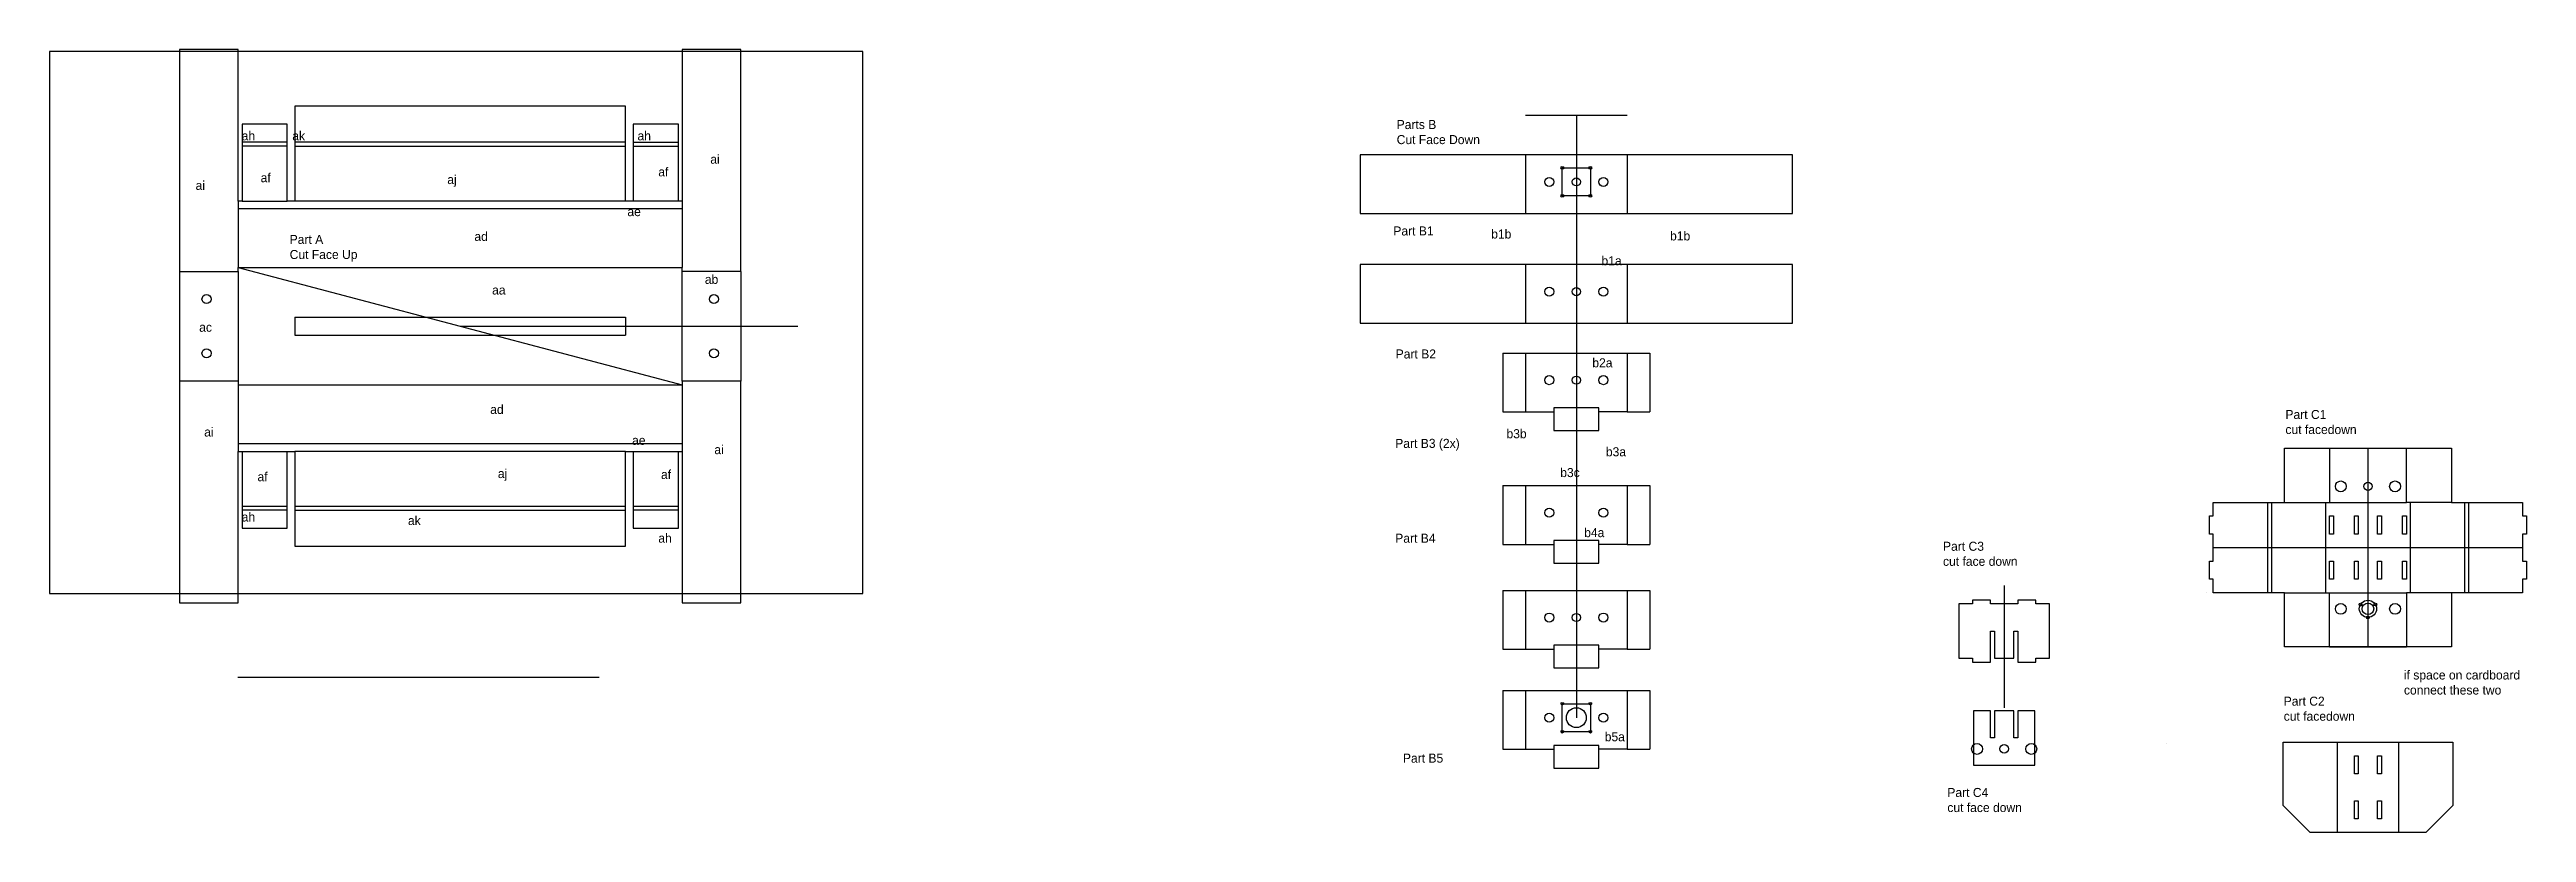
# Model space of a CAD drawing. Header units: millimetres. Extents: x -149 to 2592, y -365 to 502.
import ezdxf

# ---------------------------------------------------------------- set-up
doc = ezdxf.new("R2010")
doc.units = ezdxf.units.MM
doc.header["$MEASUREMENT"] = 0
for name, color, linetype in [('cut', 140, 'Continuous'), ('fold', 230, 'Continuous'), ('helper', 40, 'Continuous'), ('inventor_part_coding', 90, 'Continuous'), ('material', 10, 'Continuous'), ('text', 120, 'Continuous')]:
    doc.layers.add(name, color=color, linetype=linetype)
doc.styles.get("Standard").update_dxf_attribs({"font": '', "height": 10})
doc.styles.get('Standard').set_extended_font_data('osifont')

msp = doc.modelspace()

# ---------------------------------------------------------------- linework, layer by layer
at = {"layer": 'cut'}
for p, q in [((-5.5, 256.6), (-5.5, 135.2)), ((615.9, 256.6), (615.9, 135.2)), ((122.4, 205.9), (488, 205.9)), ((122.4, 205.9), (122.4, 185.9)), ((488, 205.9), (488, 195.9)), ((488, 195.9), (488, 185.9)), ((122.4, 185.9), (488, 185.9)), ((1458.8, 166.2), (1483.8, 166.2)), ((1483.8, 166.2), (1596.6, 166.2)), ((1596.6, 166.2), (1621.6, 166.2)), ((1621.6, 166.2), (1621.6, 101.2)), ((59.5, 130.9), (59.5, 57.3)), ((550.9, 130.9), (550.9, 57.3)), ((1483.8, 101.2), (1515.2, 101.2)), ((1596.6, 101.2), (1565.2, 101.2)), ((1458.8, 19.4), (1483.8, 19.4)), ((1483.8, 19.4), (1596.6, 19.4)), ((1596.6, 19.4), (1621.6, 19.4)), ((1621.6, 19.4), (1621.6, -45.6)), ((2323.6, 0.8), (2373.6, 0.8)), ((2508.6, 0.8), (2458.6, 0.8)), ((1483.8, -45.6), (1515.2, -45.6)), ((1596.6, -45.6), (1565.2, -45.6)), ((1458.8, -96.6), (1483.8, -96.6)), ((1483.8, -96.6), (1596.6, -96.6)), ((1596.6, -96.6), (1621.6, -96.6)), ((1621.6, -96.6), (1621.6, -161.6)), ((2323.6, -99.2), (2373.6, -99.2)), ((2508.6, -99.2), (2458.6, -99.2)), ((1483.8, -161.6), (1515.2, -161.6)), ((1596.6, -161.6), (1565.2, -161.6)), ((1458.8, -207.5), (1483.8, -207.5)), ((1483.8, -207.5), (1596.6, -207.5)), ((1596.6, -207.5), (1621.6, -207.5)), ((1621.6, -207.5), (1621.6, -272.5)), ((1483.8, -272.5), (1515.2, -272.5)), ((1596.6, -272.5), (1565.2, -272.5))]:
    msp.add_line(p, q, dxfattribs=at)
for points in [[(615.9, 256.6), (615.9, 502.3), (550.9, 502.3), (550.9, 334.5), (546.6, 334.5), (546.6, 419.5), (496.6, 419.5), (496.6, 334.5), (488, 334.5), (488, 439.5), (122.4, 439.5), (122.4, 334.5), (113.8, 334.5), (113.8, 419.5), (63.8, 419.5), (63.8, 334.5), (59.5, 334.5), (59.5, 502.3), (-5.5, 502.3), (-5.5, 256.6)], [(1483.8, 385.7), (1301, 385.7), (1301, 320.7), (1483.8, 320.7), (1596.6, 320.7), (1779.4, 320.7), (1779.4, 385.7), (1596.6, 385.7), (1483.8, 385.7)], [(59.5, 334.5), (59.5, 317.3), (59.5, 260.9)], [(550.9, 334.5), (550.9, 325.9), (550.9, 260.9)], [(1483.8, 264.2), (1301, 264.2), (1301, 199.2), (1779.4, 199.2), (1779.4, 199.2), (1779.4, 264.2), (1596.6, 264.2), (1483.8, 264.2)], [(1458.8, 166.2), (1458.8, 101.2), (1483.8, 101.2)], [(-5.5, 135.2), (-5.5, -110.5), (59.5, -110.5), (59.5, 57.3), (63.8, 57.3), (63.8, -27.7), (113.8, -27.7), (113.8, 57.3), (122.4, 57.3), (122.4, -47.7), (488, -47.7), (488, 57.3), (496.6, 57.3), (496.6, -27.7), (546.6, -27.7), (546.6, 57.3), (550.9, 57.3), (550.9, -110.5), (615.9, -110.5), (615.9, 135.2)], [(1515.2, 105.5), (1515.2, 96.9), (1515.2, 80.5), (1565.2, 80.5), (1565.2, 96.9), (1565.2, 105.5)], [(1596.6, 101.2), (1621.6, 101.2)], [(2396.9, -159.2), (2323.6, -159.2), (2323.6, -99.2), (2245, -99.2), (2245, -84.2), (2240.7, -84.2), (2240.7, -64.2), (2245, -64.2), (2245, -49.2), (2245, -34.2), (2240.7, -34.2), (2240.7, -14.2), (2245, -14.2), (2245, 0.8), (2323.6, 0.8), (2323.6, 60.8)], [(2323.6, 60.8), (2373.6, 60.8)], [(2373.6, 60.8), (2416.1, 60.8), (2458.6, 60.8)], [(2458.6, 60.8), (2508.6, 60.8), (2508.6, 0.8), (2587.2, 0.8), (2587.2, -14.2), (2591.5, -14.2), (2591.5, -34.2), (2587.2, -34.2), (2587.2, -49.2), (2587.2, -64.2), (2591.5, -64.2), (2591.5, -84.2), (2587.2, -84.2), (2587.2, -99.2), (2508.6, -99.2), (2508.6, -159.2), (2396.9, -159.2)], [(1458.8, 19.4), (1458.8, -45.6), (1483.8, -45.6)], [(1515.2, -41.3), (1515.2, -49.9), (1515.2, -66.3), (1565.2, -66.3), (1565.2, -49.9), (1565.2, -41.3)], [(1596.6, -45.6), (1621.6, -45.6)], [(1458.8, -96.6), (1458.8, -161.6), (1483.8, -161.6)], [(2002.9, -141.6), (2002.9, -171.6), (2024.3, -171.6), (2024.3, -141.6), (2028.6, -141.6), (2028.6, -175.9), (2048.6, -175.9), (2048.6, -171.6), (2063.6, -171.6), (2063.6, -111.6), (2048.6, -111.6), (2048.6, -107.3), (2028.6, -107.3), (2028.6, -111.6), (1998.6, -111.6), (1998.6, -107.3), (1978.6, -107.3), (1978.6, -111.6), (1963.6, -111.6), (1963.6, -171.6), (1978.6, -171.6), (1978.6, -175.9), (1998.6, -175.9), (1998.6, -141.6), (2002.9, -141.6)], [(1515.2, -157.3), (1515.2, -165.9), (1515.2, -182.3), (1565.2, -182.3), (1565.2, -165.9), (1565.2, -157.3)], [(1596.6, -161.6), (1621.6, -161.6)], [(2373.6, -159.2), (2416.1, -159.2), (2458.6, -159.2)], [(1458.8, -207.5), (1458.8, -272.5), (1483.8, -272.5)], [(2002.9, -229.9), (2002.9, -259.9), (1998.6, -259.9), (1998.6, -229.9), (1979.7, -229.9), (1979.7, -289.9), (2047.5, -289.9), (2047.5, -229.9), (2028.6, -229.9), (2028.6, -259.9), (2024.3, -259.9), (2024.3, -229.9), (2002.9, -229.9)], [(1515.2, -268.2), (1515.2, -276.8), (1515.2, -293.2), (1565.2, -293.2), (1565.2, -276.8), (1565.2, -268.2)], [(1596.6, -272.5), (1621.6, -272.5)], [(2322.2, -264.6), (2382.2, -264.6), (2416.1, -264.6), (2450, -264.6), (2510, -264.6), (2510, -334.6), (2480, -364.6), (2352.2, -364.6), (2322.2, -334.6), (2322.2, -264.6)]]:
    msp.add_lwpolyline(points, dxfattribs=at)
for points in [[(2373.6, -14.2), (2377.9, -14.2), (2377.9, -34.2), (2373.6, -34.2)], [(2401.1, -14.2), (2405.4, -14.2), (2405.4, -34.2), (2401.1, -34.2)], [(2426.8, -14.2), (2431.1, -14.2), (2431.1, -34.2), (2426.8, -34.2)], [(2454.3, -14.2), (2458.6, -14.2), (2458.6, -34.2), (2454.3, -34.2)], [(2373.6, -64.2), (2377.9, -64.2), (2377.9, -84.2), (2373.6, -84.2)], [(2401.1, -64.2), (2405.4, -64.2), (2405.4, -84.2), (2401.1, -84.2)], [(2426.8, -64.2), (2431.1, -64.2), (2431.1, -84.2), (2426.8, -84.2)], [(2454.3, -64.2), (2458.6, -64.2), (2458.6, -84.2), (2454.3, -84.2)], [(2238, -99.4), (2238, -99.4)], [(2193.1, -266.1), (2193.1, -266.1)], [(2401.1, -279.6), (2405.4, -279.6), (2405.4, -299.6), (2401.1, -299.6)], [(2426.8, -279.6), (2431.1, -279.6), (2431.1, -299.6), (2426.8, -299.6)], [(2401.1, -329.6), (2405.4, -329.6), (2405.4, -349.6), (2401.1, -349.6)], [(2426.8, -329.6), (2431.1, -329.6), (2431.1, -349.6), (2426.8, -349.6)]]:
    msp.add_lwpolyline(points, close=True, dxfattribs=at)
for centre, radius in [((1510.2, 355.7), 5), ((1524.7, 371.2), 1.5), ((1540.2, 355.7), 4.5), ((1555.7, 371.2), 1.5), ((1570.2, 355.7), 5), ((1524.7, 340.2), 1.5), ((1555.7, 340.2), 1.5), ((24.5, 225.9), 5), ((585.9, 225.9), 5), ((1510.2, 234.2), 5), ((1540.2, 234.2), 4.5), ((1570.2, 234.2), 5), ((24.5, 165.9), 5), ((585.9, 165.9), 5), ((1510.2, 136.2), 5), ((1540.2, 136.2), 4.5), ((1570.2, 136.2), 5), ((2386.1, 18.6), 6), ((2416.1, 18.6), 4.5), ((2446.1, 18.6), 6), ((1510.2, -10.6), 5), ((1570.2, -10.6), 5), ((1510.2, -126.6), 5), ((1540.2, -126.6), 4.5), ((1570.2, -126.6), 5), ((2386.1, -117), 6), ((2407.9, -112.3), 1.5), ((2416.1, -117), 6.35), ((2416.1, -126.6), 1.5), ((2424.3, -112.3), 1.5), ((2446.1, -117), 6), ((1510.2, -237.5), 5), ((1524.7, -222), 1.5), ((1540.2, -237.5), 11), ((1555.7, -222), 1.5), ((1570.2, -237.5), 5), ((1524.7, -253), 1.5), ((1555.7, -253), 1.5), ((1983.6, -272.1), 6), ((2013.6, -272.1), 4.76), ((2043.6, -272.1), 6)]:
    msp.add_circle(centre, radius, dxfattribs=at)
at = {"layer": 'fold'}
for p, q in [((113.8, 399.5), (63.8, 399.5)), ((113.8, 395.2), (63.8, 395.2)), ((488, 399.5), (122.4, 399.5)), ((122.4, 395.2), (488, 395.2)), ((496.6, 399.5), (546.6, 399.5)), ((496.6, 395.2), (546.6, 395.2)), ((1483.8, 385.7), (1483.8, 320.7)), ((1596.6, 385.7), (1596.6, 320.7)), ((63.8, 334.5), (113.8, 334.5)), ((488, 334.5), (122.4, 334.5)), ((546.6, 334.5), (496.6, 334.5)), ((550.9, 325.9), (59.5, 325.9)), ((-5.5, 256.6), (59.5, 256.6)), ((59.5, 256.6), (59.5, 260.9)), ((59.5, 260.9), (550.9, 260.9)), ((615.9, 256.6), (550.9, 256.6)), ((550.9, 135.2), (550.9, 256.6)), ((1483.8, 264.2), (1483.8, 199.2)), ((1596.6, 264.2), (1596.6, 199.2)), ((1483.8, 166.2), (1483.8, 101.2)), ((1596.6, 166.2), (1596.6, 101.2)), ((59.5, 135.2), (59.5, 130.9)), ((59.5, 130.9), (550.9, 130.9)), ((615.9, 135.2), (550.9, 135.2)), ((1565.2, 105.5), (1515.2, 105.5)), ((59.5, 65.9), (550.9, 65.9)), ((63.8, 57.3), (113.8, 57.3)), ((488, 57.3), (122.4, 57.3)), ((496.6, 57.3), (546.6, 57.3)), ((1483.8, 19.4), (1483.8, -45.6)), ((1596.6, 19.4), (1596.6, -45.6)), ((2305, 0.8), (2305, -99.2)), ((2309.3, 0.8), (2309.3, -99.2)), ((2369.3, 0.8), (2369.3, -99.2)), ((2462.9, 0.8), (2462.9, -99.2)), ((2522.9, 0.8), (2522.9, -99.2)), ((2527.2, 0.8), (2527.2, -99.2)), ((63.8, -3.4), (113.8, -3.4)), ((113.8, -7.7), (63.8, -7.7)), ((122.4, -3.4), (488, -3.4)), ((122.4, -7.7), (488, -7.7)), ((496.6, -3.4), (546.6, -3.4)), ((546.6, -7.7), (496.6, -7.7)), ((1565.2, -41.3), (1515.2, -41.3)), ((1483.8, -96.6), (1483.8, -161.6)), ((1596.6, -96.6), (1596.6, -161.6)), ((1565.2, -157.3), (1515.2, -157.3)), ((1483.8, -207.5), (1483.8, -272.5)), ((1596.6, -207.5), (1596.6, -272.5)), ((1565.2, -268.2), (1515.2, -268.2)), ((2382.2, -264.6), (2382.2, -364.6)), ((2450, -264.6), (2450, -364.6))]:
    msp.add_line(p, q, dxfattribs=at)
for points in [[(59.5, 256.6), (59.5, 135.2), (-5.5, 135.2)], [(550.9, 256.6), (550.9, 260.9)], [(550.9, 135.2), (550.9, 130.9)], [(2373.6, 60.8), (2373.6, 0.8), (2458.6, 0.8), (2458.6, 60.8)], [(2373.6, -159.2), (2373.6, -99.2), (2458.6, -99.2), (2458.6, -159.2)]]:
    msp.add_lwpolyline(points, dxfattribs=at)
at = {"layer": 'helper'}
for p, q in [((1483.8, 429.4), (1540.2, 429.4)), ((1540.2, 429.4), (1540.2, -237.5)), ((1540.2, 429.4), (1596.6, 429.4)), ((1524.7, 371.2), (1555.7, 371.2)), ((1524.7, 340.2), (1524.7, 371.2)), ((1555.7, 371.2), (1555.7, 340.2)), ((1555.7, 340.2), (1524.7, 340.2)), ((305.2, 195.9), (678.9, 195.9)), ((2416.1, 60.8), (2416.1, -159.2)), ((2245, -49.2), (2587.2, -49.2)), ((2013.6, -91), (2013.6, -226.5)), ((59, -192.5), (459, -192.5)), ((1524.7, -222), (1555.7, -222)), ((1524.7, -253), (1524.7, -222)), ((1555.7, -222), (1555.7, -253)), ((1555.7, -253), (1524.7, -253))]:
    msp.add_line(p, q, dxfattribs=at)
msp.add_lwpolyline([(59.5, 260.9), (305.2, 195.9), (550.9, 130.9)], dxfattribs=at)
msp.add_circle((2416.1, -117), 9.53, dxfattribs=at)
at = {"layer": 'material'}
msp.add_lwpolyline([(-149.2, -100.1), (750.8, -100.1), (750.8, 499.9), (-149.2, 499.9)], close=True, dxfattribs=at)

# ---------------------------------------------------------------- texts
at = {"layer": 'inventor_part_coding', "char_height": 10, "attachment_point": 1}
for s, width, insert in [('ah', 89, (63.4, 411.7)), ('ak', 89, (119.4, 411.7)), ('ah', 89, (501.4, 411.7)), ('ai', 89, (581.9, 385.8)), ('ai', 89, (12.4, 356.8)), ('af', 89, (84.4, 365.3)), ('aj', 89, (290.9, 363.3)), ('af', 89, (524.4, 371.8)), ('ae', 89, (490.2, 327.8)), ('b1b', 17, (1446, 303)), ('ad', 89, (320.9, 300.3)), ('b1b', 17, (1643.9, 300.9)), ('ab', 89, (575.9, 252.8)), ('b1a', 17, (1568, 273.4)), ('aa', 89, (340.5, 241)), ('ac', 89, (16.4, 199.8)), ('b2a', 17, (1557.9, 160.4)), ('ai', 89, (21.9, 83.8)), ('ad', 89, (338.4, 108.8)), ('b3b', 17, (1462.9, 81.9)), ('ae', 89, (495.4, 74.6)), ('ai', 89, (586.4, 64.3)), ('b3a', 17, (1572.9, 61.9)), ('af', 89, (80.9, 34.3)), ('aj', 89, (346.9, 37.8)), ('af', 89, (527.4, 36.8)), ('b3c', 17, (1522.4, 38.9)), ('ah', 89, (63.4, -10.3)), ('ak', 89, (247.4, -14.2)), ('b4a', 17, (1548.9, -27.6)), ('ah', 89, (524.4, -33.7)), ('b5a', 17, (1571.6, -253.6))]:
    msp.add_mtext_dynamic_manual_height_columns(s, width=width, gutter_width=50, heights=[0], dxfattribs=dict(at, insert=insert))
at = {"layer": 'text', "char_height": 10, "attachment_point": 1}
for s, insert in [('Parts B\\PCut Face Down ', (1341.4, 424.2)), ('Part B1', (1337.7, 306.4)), ('Part A\\PCut Face Up ', (116.5, 297)), ('Part B2', (1340.3, 170.2)), ('Part C1\\Pcut facedown', (2324.8, 103.2)), ('Part B3 (2x)', (1339.8, 71.2)), ('Part B4', (1339.8, -33.8)), ('Part C3\\Pcut face down', (1945.9, -42.7)), ('if space on cardboard\\Pconnect these two', (2455.9, -185.2)), ('Part C2\\Pcut facedown', (2322.9, -214.2)), ('Part B5', (1348.3, -277.3)), ('Part C4\\Pcut face down', (1950.7, -315.3))]:
    msp.add_mtext_dynamic_manual_height_columns(s, width=364.5, gutter_width=50, heights=[0], dxfattribs=dict(at, insert=insert))

doc.saveas('drawing.dxf')
